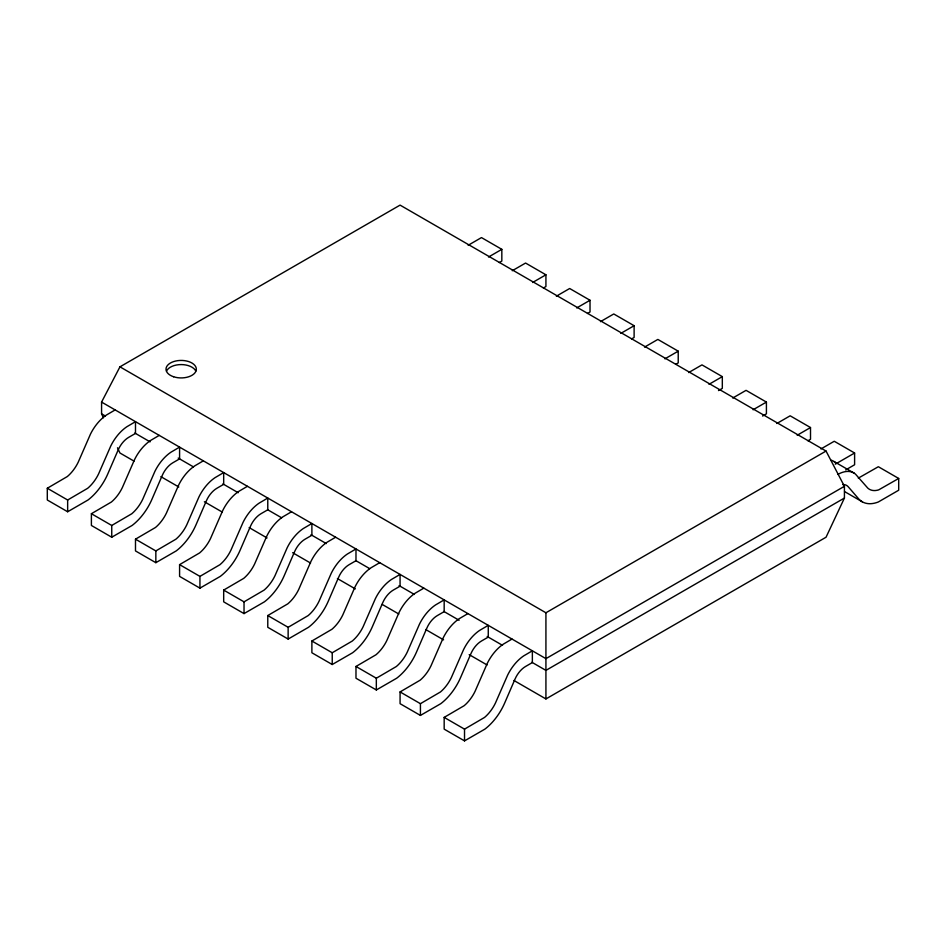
<?xml version="1.0" encoding="UTF-8"?>
<svg xmlns="http://www.w3.org/2000/svg" width="946" height="946" viewBox="0 0 946 946"><rect width="100%" height="100%" fill="white"/><g stroke="black" fill="none" stroke-linecap="round" stroke-linejoin="round"><path stroke-width="1.42" d="M103.41 417.754L101.577 413.84L101.577 402.085L119.953 366.835L400.075 205.116L826.047 451.053L844.423 486.303L844.423 498.045L826.047 537.222L545.925 698.94L513.95 680.481M115.14 409.925L106.484 414.998A32.318 18.66 -60 0 0 90.438 434.19L78.234 462.168A27.186 15.704 -60 0 1 67.332 476.536L47.3 488.254L47.3 500.008L67.651 511.762L88.002 500.008A41.589 24.017 -60 0 0 107.82 473.851L118.167 449.953A17.915 10.347 -60 0 1 128.703 437.336L135.491 433.422L135.491 421.668L126.835 426.752A32.318 18.66 -60 0 0 110.788 445.944L98.585 473.911A27.186 15.704 -60 0 1 87.682 488.29L67.651 500.008L47.3 488.254M468.164 245.274L481.479 237.588L501.829 249.342L501.829 261.084L499.287 262.55M159.235 435.385L150.58 440.458A32.318 18.66 -60 0 0 134.533 459.65L122.33 487.628A27.186 15.704 -60 0 1 111.427 501.995L91.395 513.713L91.395 525.468L111.746 537.222L132.097 525.468A41.589 24.017 -60 0 0 151.928 499.311L162.263 475.412A17.915 10.347 -60 0 1 172.811 462.795L179.586 458.881L179.586 447.127L170.93 452.212A32.318 18.66 -60 0 0 154.884 471.404L142.68 499.37A27.186 15.704 -60 0 1 131.79 513.749L111.746 525.468L91.395 513.713M488.514 257.028L501.829 249.342M512.259 270.733L525.574 263.047L545.925 274.801L545.925 286.543L543.382 288.01M203.331 460.844L194.675 465.917A32.318 18.66 -60 0 0 178.628 485.109L166.425 513.087A27.186 15.704 -60 0 1 155.522 527.454L135.491 539.173L135.491 550.927L155.842 562.681L176.193 550.927A41.589 24.017 -60 0 0 196.023 524.77L206.358 500.872A17.915 10.347 -60 0 1 216.906 488.254L223.682 484.34L223.682 472.586L215.026 477.671A32.318 18.66 -60 0 0 198.979 496.863L186.776 524.829A27.186 15.704 -60 0 1 175.885 539.208L155.842 550.927L135.491 539.173M532.61 282.487L545.925 274.801M556.354 296.193L569.669 288.506L590.02 300.26L590.02 312.003L587.478 313.469M247.426 486.303L238.77 491.376A32.318 18.66 -60 0 0 222.724 510.568L210.52 538.546A27.186 15.704 -60 0 1 199.63 552.913L179.586 564.632L179.586 576.386L199.937 588.14L220.288 576.386A41.589 24.017 -60 0 0 240.118 550.229L250.454 526.319A17.915 10.347 -60 0 1 261.001 513.713L267.777 509.799L267.777 498.045L259.133 503.13A32.318 18.66 -60 0 0 243.075 522.322L230.871 550.288A27.186 15.704 -60 0 1 219.98 564.667L199.937 576.386L179.586 564.632M576.717 307.947L590.02 300.26M600.462 321.652L613.765 313.966L634.116 325.708L634.116 337.462L631.573 338.928M291.522 511.762L282.866 516.835A32.318 18.66 -60 0 0 266.819 536.027L254.616 564.005A27.186 15.704 -60 0 1 243.725 578.373L223.682 590.091L223.682 601.845L244.033 613.599L264.395 601.845A41.589 24.017 -60 0 0 284.214 575.688L294.549 551.778A17.915 10.347 -60 0 1 305.097 539.173L311.884 535.259L311.884 523.505L303.228 528.589A32.318 18.66 -60 0 0 287.17 547.781L274.967 575.747A27.186 15.704 -60 0 1 264.076 590.127L244.033 601.845L223.682 590.091M620.812 333.394L634.116 325.708M644.557 347.111L657.86 339.425L678.223 351.167L678.223 362.921L675.669 364.387M335.617 537.222L326.973 542.295A32.318 18.66 -60 0 0 310.915 561.486L298.711 589.464A27.186 15.704 -60 0 1 287.821 603.832L267.777 615.55L267.777 627.304L288.14 639.058L308.491 627.304A41.589 24.017 -60 0 0 328.309 601.148L338.644 577.237A17.915 10.347 -60 0 1 349.192 564.632L355.98 560.718L355.98 548.964L347.324 554.049A32.318 18.66 -60 0 0 331.266 573.241L319.062 601.207A27.186 15.704 -60 0 1 308.171 615.586L288.14 627.304L267.777 615.55M664.908 358.853L678.223 351.167M688.653 372.57L701.967 364.884L722.318 376.626L722.318 388.38L718.499 390.58M379.724 562.681L371.069 567.754A32.318 18.66 -60 0 0 355.01 586.946L342.807 614.912A27.186 15.704 -60 0 1 331.916 629.291L311.884 641.01L311.884 652.764L332.235 664.518L352.586 652.764A41.589 24.017 -60 0 0 372.405 626.607L382.74 602.697A17.915 10.347 -60 0 1 393.288 590.091L400.075 586.177L400.075 574.423L391.419 579.496A32.318 18.66 -60 0 0 375.361 598.7L363.158 626.666A27.186 15.704 -60 0 1 352.267 641.045L332.235 652.764L311.884 641.01M709.003 384.313L722.318 376.626M732.748 398.03L746.063 390.343L766.414 402.085L766.414 413.84L762.594 416.039M423.82 588.14L415.164 593.213A32.318 18.66 -60 0 0 399.106 612.405L386.902 640.371A27.186 15.704 -60 0 1 376.011 654.75L355.98 666.469L355.98 678.223L376.331 689.965L396.681 678.223A41.589 24.017 -60 0 0 416.5 652.066L426.835 628.156A17.915 10.347 -60 0 1 437.383 615.55L444.171 611.636L444.171 599.882L435.515 604.955A32.318 18.66 -60 0 0 419.468 624.159L407.253 652.125A27.186 15.704 -60 0 1 396.362 666.504L376.331 678.223L355.98 666.469M753.099 409.772L766.414 402.085M776.843 423.489L790.158 415.802L810.509 427.545L810.509 439.299L807.967 440.765M467.915 613.599L459.259 618.672A32.318 18.66 -60 0 0 443.213 637.864L430.998 665.83A27.186 15.704 -60 0 1 420.107 680.209L400.075 691.928L400.075 703.682L420.426 715.424L440.777 703.682A41.589 24.017 -60 0 0 460.596 677.525L470.942 653.615A17.915 10.347 -60 0 1 481.479 641.01L488.266 637.096L488.266 625.341L479.61 630.414A32.318 18.66 -60 0 0 463.564 649.618L451.348 677.584A27.186 15.704 -60 0 1 440.458 691.964L420.426 703.682L400.075 691.928M797.194 435.231L810.509 427.545M820.939 448.948L834.254 441.262L854.605 453.004L854.605 464.758L845.7 469.902M119.953 366.835L545.925 612.772L826.047 451.053M512.011 639.047L503.355 644.131A32.318 18.66 -60 0 0 487.308 663.323L475.093 691.29A27.186 15.704 -60 0 1 464.202 705.669L444.171 717.387L444.171 729.141L464.521 740.884L484.872 729.141A41.589 24.017 -60 0 0 504.691 702.984L515.038 679.074A17.915 10.347 -60 0 1 525.574 666.469L532.361 662.555L532.361 650.801L523.706 655.874A32.318 18.66 -60 0 0 507.659 675.066L495.444 703.044A27.186 15.704 -60 0 1 484.553 717.423L464.521 729.141L444.171 717.387M835.235 464.19L854.605 453.004M844.423 486.303L545.925 658.641L101.577 402.085M844.423 498.045L545.925 670.383L531.889 662.283M842.685 484.6A17.915 10.347 -60 0 1 848.184 486.729L858.53 498.696A41.589 24.017 -60 0 0 878.349 501.971L898.7 490.217L898.7 478.463L878.668 489.886A27.186 15.704 -60 0 1 867.766 488.089L855.562 474.206A32.318 18.66 -60 0 0 839.516 473.544L837.849 474.431M858.318 478.132L878.349 466.721L898.7 478.463M833.994 461.518L854.344 473.272M844.565 491.577L862.374 501.865M101.577 413.84L105.408 416.051M134.77 433.008L150.095 441.853M178.191 458.077L193.504 466.922M222.878 483.879L238.203 492.724M267.564 509.681L281.612 517.781M310.986 534.738L326.299 543.583M355.672 560.54L369.72 568.652M399.082 585.609L414.407 594.455M443.78 611.412L459.106 620.257M487.19 636.481L502.515 645.326M134.025 461.128L119.953 453.004L117.505 447.789M160.879 476.642L178.794 486.977M204.383 501.747L222.286 512.093M249.153 527.596L267.056 537.943M292.645 552.712L310.548 563.047M337.415 578.562L355.329 588.897M382.184 604.411L398.822 614.013M425.688 629.516L443.591 639.863M469.181 654.632L487.084 664.967M836.193 463.445L835.212 462.452A32.318 18.66 -60 0 0 831.227 460.217M545.925 612.772L545.925 698.94M464.521 729.141L464.521 740.884M420.426 703.682L420.426 715.424M376.331 678.223L376.331 689.965M332.235 652.764L332.235 664.518M288.14 627.304L288.14 639.058M244.033 601.845L244.033 613.599M199.937 576.386L199.937 588.14M155.842 550.927L155.842 562.681M111.746 525.468L111.746 537.222M67.651 500.008L67.651 511.762M166.52 371.069A15.16 8.751 0 0 1 181.171 364.577A15.16 8.751 0 0 1 195.81 371.069M173.591 376.756A15.16 8.751 0 0 0 196.33 369.177A15.16 8.751 0 0 0 173.591 361.597A15.16 8.751 0 0 0 173.591 376.756"/></g></svg>
